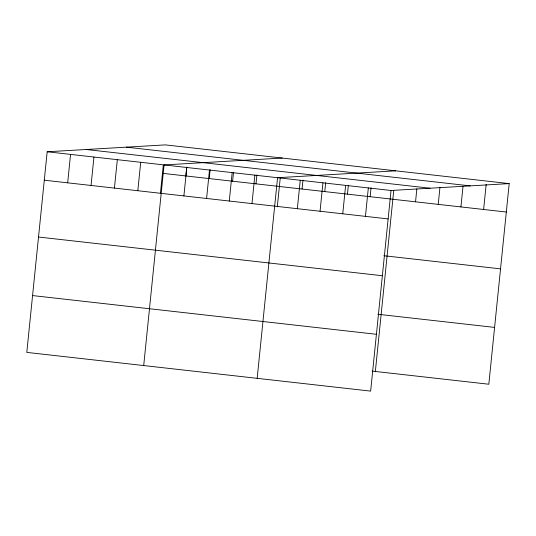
<?xml version="1.0" encoding="UTF-8"?>
<svg xmlns="http://www.w3.org/2000/svg" width="536" height="536" viewBox="0 0 536 536"><rect width="100%" height="100%" fill="white"/><g stroke="black" fill="none" stroke-linecap="round" stroke-linejoin="round"><path stroke-width="0.8" d="M509.2 183.607L165.356 144.888L47.181 151.768L26.8 352.393L370.644 391.113L391.025 190.488L509.2 183.607L488.819 384.232L372.111 371.093M67.67 182.83L70.558 154.401M91.053 185.463L93.941 157.035M114.436 188.096L117.324 159.668M137.819 190.729L140.707 162.301M160.405 193.61L163.292 165.189M143.708 365.559L164.083 164.934L282.264 158.053M185.851 175.949L186.756 167.011M183.895 195.915L186.783 167.487M206.588 198.474L209.476 170.046M209.234 178.582L210.139 169.644M229.281 201.027L232.168 172.599M232.611 181.215L233.522 172.277M251.974 203.586L254.861 175.151M255.994 183.848L256.905 174.91M257.173 378.336L277.554 177.711L395.729 170.83M277.313 206.775L280.281 177.543M297.359 208.692L300.247 180.264M302.07 189.034L302.974 180.103M320.052 211.251L322.94 182.823M324.762 191.587L325.674 182.655M342.745 213.804L345.633 185.376M347.455 194.146L348.367 185.208M365.438 216.363L368.326 187.935M370.148 196.699L371.059 187.768M375.354 371.455L393.752 190.32M415.541 201.811L416.861 188.813M438.234 204.37L439.962 187.312M460.927 206.923L462.99 186.615M483.619 209.476L486.179 184.297M126.355 147.159L470.199 185.878M86.175 149.497L430.019 188.216M47.181 151.768L391.025 190.488M162.468 173.316L506.312 212.035M44.294 180.197L388.138 218.916M383.83 255.719L500.537 268.858M38.518 237.019L382.362 275.739M377.88 314.264L494.594 327.409M32.575 295.57L376.413 334.29"/></g></svg>
